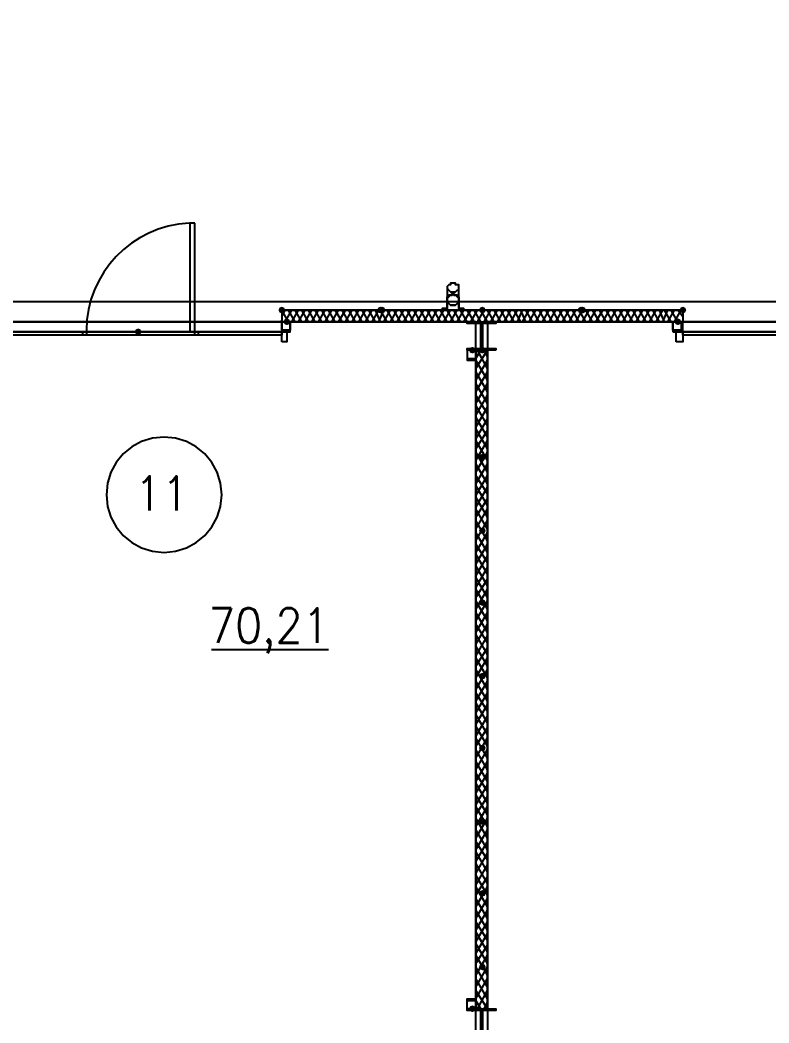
# Model space of a CAD drawing. Header units: millimetres. Extents: x 0 to 420, y 0 to 297.
# Drawn here: x 174.64 to 193.61, y 203.01 to 228.41 of the extents above; entities that cross this region are included whole.
import ezdxf

# ---------------------------------------------------------------- set-up
doc = ezdxf.new("R2010")
doc.units = ezdxf.units.MM
doc.layers.get('0').update_dxf_attribs({"linetype": 'CONTINUOUS'})
doc.styles.get("Standard").update_dxf_attribs({"font": 'STANDARD'})

msp = doc.modelspace()

# ---------------------------------------------------------------- hatches: boundary and pattern name
at = {"true_color": 0x0000fe}
for points in [[(181.356, 221.064667), (181.331129, 221.004871), (181.271333, 220.98), (181.211538, 221.004871), (181.186667, 221.064667), (181.211537, 221.124462), (181.271333, 221.149333), (181.331129, 221.124463)], [(183.853667, 221.064667), (183.828796, 221.004871), (183.769, 220.98), (183.709204, 221.004871), (183.684333, 221.064667), (183.709204, 221.124462), (183.769, 221.149333), (183.828796, 221.124463)], [(183.896, 221.064667), (183.871129, 221.004871), (183.811333, 220.98), (183.751538, 221.004871), (183.726667, 221.064667), (183.751537, 221.124462), (183.811333, 221.149333), (183.871129, 221.124463)], [(186.436, 221.064667), (186.411129, 221.004871), (186.351333, 220.98), (186.291538, 221.004871), (186.266667, 221.064667), (186.291537, 221.124462), (186.351333, 221.149333), (186.411129, 221.124463)], [(186.436, 221.064667), (186.411129, 221.004871), (186.351333, 220.98), (186.291538, 221.004871), (186.266667, 221.064667), (186.291537, 221.124462), (186.351333, 221.149333), (186.411129, 221.124463)], [(186.436, 221.064667), (186.411129, 221.004871), (186.351333, 220.98), (186.291538, 221.004871), (186.266667, 221.064667), (186.291537, 221.124462), (186.351333, 221.149333), (186.411129, 221.124463)], [(188.933667, 221.064667), (188.908796, 221.004871), (188.849, 220.98), (188.789204, 221.004871), (188.764333, 221.064667), (188.789204, 221.124462), (188.849, 221.149333), (188.908796, 221.124463)], [(188.976, 221.064667), (188.951129, 221.004871), (188.891333, 220.98), (188.831538, 221.004871), (188.806667, 221.064667), (188.831537, 221.124462), (188.891333, 221.149333), (188.951129, 221.124463)], [(191.516, 221.064667), (191.491129, 221.004871), (191.431333, 220.98), (191.371538, 221.004871), (191.346667, 221.064667), (191.371537, 221.124462), (191.431333, 221.149333), (191.491129, 221.124463)]]:
    msp.add_hatch(color=0, dxfattribs=at).paths.add_polyline_path(points, flags=0)
at = {"true_color": 0x000007}
h = msp.add_hatch(color=0, dxfattribs=at)
h.paths.add_polyline_path([(181.271333, 221.064667), (186.351333, 221.064667)], flags=0)
h.paths.add_polyline_path([(186.351333, 221.064667), (181.271333, 221.064667)], flags=0)
h = msp.add_hatch(color=0, dxfattribs=at)
h.paths.add_polyline_path([(186.351333, 221.064667), (191.431333, 221.064667)], flags=0)
h.paths.add_polyline_path([(191.431333, 221.064667), (186.351333, 221.064667)], flags=0)
for points in [[(181.483, 220.768333), (181.458129, 220.708537), (181.398333, 220.683667), (181.338538, 220.708537), (181.313667, 220.768333), (181.338537, 220.828129), (181.398333, 220.853), (181.458129, 220.828129)], [(191.389, 220.768333), (191.364129, 220.708537), (191.304333, 220.683667), (191.244538, 220.708537), (191.219667, 220.768333), (191.244537, 220.828129), (191.304333, 220.853), (191.364129, 220.828129)], [(177.715333, 220.514333), (177.690462, 220.454537), (177.630667, 220.429667), (177.570871, 220.454537), (177.546, 220.514333), (177.570871, 220.574129), (177.630667, 220.599), (177.690462, 220.574129)], [(177.715333, 220.514333), (177.690462, 220.454537), (177.630667, 220.429667), (177.570871, 220.454537), (177.546, 220.514333), (177.570871, 220.574129), (177.630667, 220.599), (177.690462, 220.574129)], [(186.182, 220.048667), (186.157129, 219.988871), (186.097333, 219.964), (186.037537, 219.988871), (186.012667, 220.048667), (186.037537, 220.108462), (186.097333, 220.133333), (186.157129, 220.108463)], [(186.436, 220.048667), (186.411129, 219.988871), (186.351333, 219.964), (186.291538, 219.988871), (186.266667, 220.048667), (186.291537, 220.108462), (186.351333, 220.133333), (186.411129, 220.108463)], [(186.436, 217.339333), (186.411129, 217.279538), (186.351333, 217.254667), (186.291538, 217.279538), (186.266667, 217.339333), (186.291537, 217.399129), (186.351333, 217.424), (186.411129, 217.399129)], [(186.436, 215.476667), (186.411129, 215.416871), (186.351333, 215.392), (186.291538, 215.416871), (186.266667, 215.476667), (186.291537, 215.536462), (186.351333, 215.561333), (186.411129, 215.536463)], [(186.436, 213.656333), (186.411129, 213.596537), (186.351333, 213.571667), (186.291538, 213.596537), (186.266667, 213.656333), (186.291537, 213.716129), (186.351333, 213.741), (186.411129, 213.716129)], [(186.436, 211.793667), (186.411129, 211.733871), (186.351333, 211.709), (186.291538, 211.733871), (186.266667, 211.793667), (186.291537, 211.853462), (186.351333, 211.878333), (186.411129, 211.853463)], [(186.436, 209.973333), (186.411129, 209.913537), (186.351333, 209.888667), (186.291538, 209.913537), (186.266667, 209.973333), (186.291537, 210.033129), (186.351333, 210.058), (186.411129, 210.033129)], [(186.436, 208.110667), (186.411129, 208.050871), (186.351333, 208.026), (186.291538, 208.050871), (186.266667, 208.110667), (186.291537, 208.170462), (186.351333, 208.195333), (186.411129, 208.170463)], [(186.436, 206.290333), (186.411129, 206.230537), (186.351333, 206.205667), (186.291538, 206.230537), (186.266667, 206.290333), (186.291537, 206.350129), (186.351333, 206.375), (186.411129, 206.350129)], [(186.436, 204.427667), (186.411129, 204.367871), (186.351333, 204.343), (186.291538, 204.367871), (186.266667, 204.427667), (186.291537, 204.487462), (186.351333, 204.512333), (186.411129, 204.487463)], [(186.182, 203.369333), (186.157129, 203.309537), (186.097333, 203.284667), (186.037537, 203.309537), (186.012667, 203.369333), (186.037537, 203.429129), (186.097333, 203.454), (186.157129, 203.429129)]]:
    msp.add_hatch(color=0, dxfattribs=at).paths.add_polyline_path(points, flags=0)

# ---------------------------------------------------------------- linework, layer by layer
at = {"color": 0, "true_color": 0x000007}
for points in [[(116.416667, 229.912333), (377.994333, 229.912333), (377.994333, 221.276333), (116.416667, 221.276333)], [(179.07, 223.266), (178.943, 223.266), (178.943, 220.514333), (179.07, 220.514333)], [(185.758667, 221.615), (185.758667, 221.657333), (185.758667, 221.699667), (185.716333, 221.699667), (185.674, 221.699667), (185.674, 221.742), (185.631667, 221.742), (185.589333, 221.742), (185.547, 221.742), (185.547, 221.699667), (185.504667, 221.699667), (185.462333, 221.657333), (185.462333, 221.615), (185.504667, 221.572667), (185.547, 221.530333), (185.589333, 221.530333), (185.631667, 221.530333), (185.674, 221.530333), (185.716333, 221.572667), (185.758667, 221.572667)], [(185.885667, 221.107), (185.758667, 221.107), (185.758667, 221.318667), (185.758667, 221.361), (185.758667, 221.403333), (185.716333, 221.403333), (185.716333, 221.445667), (185.674, 221.445667), (185.631667, 221.488), (185.589333, 221.488), (185.547, 221.445667), (185.504667, 221.445667), (185.504667, 221.403333), (185.462333, 221.403333), (185.462333, 221.361), (185.462333, 221.318667), (185.462333, 221.107), (185.335333, 221.107), (185.462333, 221.107), (185.462333, 221.318667), (185.462333, 221.361), (185.504667, 221.403333), (185.504667, 221.445667), (185.547, 221.445667), (185.589333, 221.445667), (185.589333, 221.488), (185.631667, 221.488), (185.631667, 221.445667), (185.674, 221.445667), (185.716333, 221.445667), (185.716333, 221.403333), (185.758667, 221.403333), (185.758667, 221.361), (185.758667, 221.318667), (185.758667, 221.107), (185.885667, 221.107), (185.758667, 221.107), (185.758667, 221.318667), (185.758667, 221.361), (185.758667, 221.403333), (185.716333, 221.403333), (185.716333, 221.445667), (185.674, 221.445667), (185.631667, 221.488), (185.589333, 221.488), (185.547, 221.445667), (185.504667, 221.445667), (185.504667, 221.403333), (185.462333, 221.403333), (185.462333, 221.361), (185.462333, 221.318667), (185.462333, 221.107), (185.335333, 221.107), (185.462333, 221.107), (185.462333, 221.318667), (185.462333, 221.361), (185.504667, 221.403333), (185.504667, 221.445667), (185.547, 221.445667), (185.589333, 221.445667), (185.589333, 221.488), (185.631667, 221.488), (185.631667, 221.445667), (185.674, 221.445667), (185.716333, 221.445667), (185.716333, 221.403333), (185.758667, 221.403333), (185.758667, 221.361), (185.758667, 221.318667), (185.758667, 221.107), (185.885667, 221.107), (185.758667, 221.107), (185.758667, 221.318667), (185.758667, 221.361), (185.758667, 221.403333), (185.716333, 221.403333), (185.716333, 221.445667), (185.674, 221.445667), (185.631667, 221.445667), (185.631667, 221.488), (185.589333, 221.488), (185.589333, 221.445667), (185.547, 221.445667), (185.504667, 221.445667), (185.504667, 221.403333), (185.462333, 221.361), (185.462333, 221.318667), (185.462333, 221.107), (185.335333, 221.107), (185.462333, 221.107), (185.462333, 221.318667), (185.462333, 221.361), (185.462333, 221.403333), (185.504667, 221.403333), (185.504667, 221.445667), (185.547, 221.445667), (185.589333, 221.488), (185.631667, 221.488), (185.674, 221.445667), (185.716333, 221.445667), (185.716333, 221.403333), (185.758667, 221.403333), (185.758667, 221.361), (185.758667, 221.318667), (185.758667, 221.107)], [(185.758667, 221.318667), (185.758667, 221.276333), (185.758667, 221.234), (185.716333, 221.234), (185.674, 221.191667), (185.631667, 221.191667), (185.589333, 221.191667), (185.547, 221.191667), (185.504667, 221.234), (185.462333, 221.276333), (185.462333, 221.318667), (185.462333, 221.361), (185.504667, 221.403333), (185.504667, 221.445667), (185.547, 221.445667), (185.589333, 221.445667), (185.589333, 221.488), (185.631667, 221.488), (185.631667, 221.445667), (185.674, 221.445667), (185.716333, 221.445667), (185.716333, 221.403333), (185.758667, 221.403333), (185.758667, 221.361), (185.758667, 221.318667), (185.758667, 221.361), (185.758667, 221.403333), (185.716333, 221.403333), (185.716333, 221.445667), (185.674, 221.445667), (185.631667, 221.445667), (185.631667, 221.488), (185.589333, 221.488), (185.589333, 221.445667), (185.547, 221.445667), (185.504667, 221.445667), (185.504667, 221.403333), (185.462333, 221.361), (185.462333, 221.318667), (185.462333, 221.276333), (185.504667, 221.234), (185.547, 221.191667), (185.589333, 221.191667), (185.631667, 221.191667), (185.674, 221.191667), (185.716333, 221.234), (185.758667, 221.234), (185.758667, 221.276333)], [(185.462333, 221.318667), (185.462333, 221.276333), (185.504667, 221.234), (185.547, 221.191667), (185.589333, 221.191667), (185.631667, 221.191667), (185.674, 221.191667), (185.716333, 221.234), (185.758667, 221.234), (185.758667, 221.276333), (185.758667, 221.318667), (185.758667, 221.361), (185.758667, 221.403333), (185.716333, 221.403333), (185.716333, 221.445667), (185.674, 221.445667), (185.631667, 221.445667), (185.631667, 221.488), (185.589333, 221.488), (185.589333, 221.445667), (185.547, 221.445667), (185.504667, 221.445667), (185.504667, 221.403333), (185.462333, 221.361)], [(104.309333, 103.589667), (390.101667, 103.589667), (390.101667, 221.276333), (104.309333, 221.276333)], [(181.271333, 221.064667), (186.351333, 221.064667)], [(186.351333, 221.064667), (181.271333, 221.064667)], [(181.271333, 221.064667), (186.351333, 221.064667)], [(181.271333, 221.064667), (186.351333, 221.064667)], [(186.351333, 221.064667), (191.431333, 221.064667)], [(191.431333, 221.064667), (186.351333, 221.064667)], [(191.431333, 221.064667), (186.351333, 221.064667)], [(191.431333, 221.064667), (186.351333, 221.064667)], [(169.079333, 186.266667), (186.182, 186.266667), (186.182, 220.768333), (169.079333, 220.768333)], [(181.271333, 220.514333), (181.483, 220.514333), (181.483, 220.768333), (181.271333, 220.768333)], [(181.271333, 220.556667), (181.271333, 220.768333), (181.483, 220.768333), (181.483, 220.556667)], [(186.69, 220.048667), (185.970333, 220.048667), (185.970333, 220.091), (186.309, 220.091), (186.309, 220.726), (185.970333, 220.726), (185.970333, 220.768333), (186.69, 220.768333), (186.69, 220.726), (186.351333, 220.726), (186.351333, 220.091), (186.69, 220.091)], [(203.581, 220.768333), (186.478333, 220.768333), (186.478333, 186.266667), (203.581, 186.266667)], [(191.177333, 220.514333), (191.431333, 220.514333), (191.431333, 220.768333), (191.177333, 220.768333)], [(191.177333, 220.556667), (191.177333, 220.768333), (191.389, 220.768333), (191.389, 220.556667)], [(174.032333, 220.514333), (181.271333, 220.514333), (181.271333, 220.429667), (174.032333, 220.429667)], [(176.233667, 220.514333), (176.318333, 220.514333), (176.318333, 220.429667), (176.233667, 220.429667)], [(179.07, 220.514333), (179.154667, 220.514333), (179.154667, 220.429667), (179.07, 220.429667)], [(181.271333, 220.260333), (181.271333, 220.514333), (181.398333, 220.514333), (181.398333, 220.260333)], [(191.262, 220.260333), (191.262, 220.514333), (191.431333, 220.514333), (191.431333, 220.260333)], [(191.431333, 220.514333), (198.670333, 220.514333), (198.670333, 220.429667), (191.431333, 220.429667)], [(186.182, 220.048667), (185.970333, 220.048667), (185.970333, 219.837), (186.182, 219.837), (186.182, 220.048667), (185.970333, 220.048667), (185.970333, 219.794667), (186.182, 219.794667)], [(186.478333, 203.369333), (186.478333, 220.048667), (186.182, 220.048667), (186.182, 203.369333)], [(186.182, 203.369333), (185.970333, 203.369333), (185.970333, 203.581), (186.182, 203.581), (186.182, 203.369333), (185.970333, 203.369333), (185.970333, 203.623333), (186.182, 203.623333)], [(186.69, 202.649667), (185.970333, 202.649667), (185.970333, 202.692), (186.309, 202.692), (186.309, 203.327), (185.970333, 203.327), (185.970333, 203.369333), (186.69, 203.369333), (186.69, 203.327), (186.351333, 203.327), (186.351333, 202.692), (186.69, 202.692)]]:
    msp.add_lwpolyline(points, close=True, dxfattribs=at)
for points in [[(178.920343, 223.262977), (178.651817, 223.237163), (178.391736, 223.186219), (178.141316, 223.111416), (177.901773, 223.014024), (177.674325, 222.895314), (177.460185, 222.756555), (177.260572, 222.599018), (177.0767, 222.423973), (176.909786, 222.23269), (176.761047, 222.026438), (176.631697, 221.806489), (176.522954, 221.574112), (176.436034, 221.330577), (176.372151, 221.077154), (176.332524, 220.815115), (176.318367, 220.545728)], [(185.462333, 221.615), (185.462333, 221.318667)], [(185.758667, 221.318667), (185.758667, 221.615)], [(181.271333, 221.064667), (186.351333, 221.064667), (181.271333, 221.064667), (186.351333, 221.064667)], [(181.271333, 220.895333), (181.356, 221.064667)], [(181.440667, 220.768333), (181.271333, 221.064667)], [(181.271333, 221.064667), (181.271333, 220.768333)], [(181.271333, 221.064667), (181.271333, 220.768333)], [(191.431333, 221.064667), (181.271333, 221.064667)], [(181.356, 220.768333), (181.525333, 221.064667)], [(181.61, 220.768333), (181.440667, 221.064667)], [(181.525333, 220.768333), (181.694667, 221.064667)], [(181.779333, 220.768333), (181.61, 221.064667)], [(181.694667, 220.768333), (181.864, 221.064667)], [(181.948667, 220.768333), (181.779333, 221.064667)], [(181.864, 220.768333), (182.033333, 221.064667)], [(182.118, 220.768333), (181.948667, 221.064667)], [(182.033333, 220.768333), (182.202667, 221.064667)], [(182.287333, 220.768333), (182.118, 221.064667)], [(182.202667, 220.768333), (182.372, 221.064667)], [(182.456667, 220.768333), (182.287333, 221.064667)], [(182.372, 220.768333), (182.541333, 221.064667)], [(182.626, 220.768333), (182.456667, 221.064667)], [(182.541333, 220.768333), (182.710667, 221.064667)], [(182.795333, 220.768333), (182.626, 221.064667)], [(182.710667, 220.768333), (182.88, 221.064667)], [(182.964667, 220.768333), (182.795333, 221.064667)], [(182.88, 220.768333), (183.049333, 221.064667)], [(183.134, 220.768333), (182.964667, 221.064667)], [(183.049333, 220.768333), (183.218667, 221.064667)], [(183.303333, 220.768333), (183.134, 221.064667)], [(183.218667, 220.768333), (183.388, 221.064667)], [(183.472667, 220.768333), (183.303333, 221.064667)], [(183.388, 220.768333), (183.557333, 221.064667)], [(183.642, 220.768333), (183.472667, 221.064667)], [(183.557333, 220.768333), (183.726667, 221.064667)], [(183.769, 220.768333), (183.642, 221.064667)], [(183.726667, 220.768333), (183.853667, 221.064667)], [(183.938333, 220.768333), (183.769, 221.064667)], [(183.853667, 220.768333), (184.023, 221.064667)], [(184.107667, 220.768333), (183.938333, 221.064667)], [(184.023, 220.768333), (184.192333, 221.064667)], [(184.277, 220.768333), (184.107667, 221.064667)], [(184.192333, 220.768333), (184.361667, 221.064667)], [(184.446333, 220.768333), (184.277, 221.064667)], [(184.361667, 220.768333), (184.531, 221.064667)], [(184.615667, 220.768333), (184.446333, 221.064667)], [(184.531, 220.768333), (184.700333, 221.064667)], [(184.785, 220.768333), (184.615667, 221.064667)], [(184.700333, 220.768333), (184.869667, 221.064667)], [(184.954333, 220.768333), (184.785, 221.064667)], [(184.869667, 220.768333), (185.039, 221.064667)], [(185.123667, 220.768333), (184.954333, 221.064667)], [(185.039, 220.768333), (185.208333, 221.064667)], [(185.293, 220.768333), (185.123667, 221.064667)], [(185.208333, 220.768333), (185.377667, 221.064667)], [(185.462333, 220.768333), (185.293, 221.064667)], [(185.377667, 220.768333), (185.547, 221.064667)], [(185.631667, 220.768333), (185.462333, 221.064667)], [(185.547, 220.768333), (185.716333, 221.064667)], [(185.801, 220.768333), (185.631667, 221.064667)], [(185.716333, 220.768333), (185.885667, 221.064667)], [(185.970333, 220.768333), (185.801, 221.064667)], [(185.885667, 220.768333), (186.055, 221.064667)], [(186.139667, 220.768333), (185.970333, 221.064667)], [(186.055, 220.768333), (186.224333, 221.064667)], [(186.309, 220.768333), (186.139667, 221.064667)], [(186.224333, 220.768333), (186.393667, 221.064667)], [(186.478333, 220.768333), (186.309, 221.064667)], [(191.431333, 221.064667), (186.351333, 221.064667), (191.431333, 221.064667), (186.351333, 221.064667)], [(186.393667, 220.768333), (186.563, 221.064667)], [(186.647667, 220.768333), (186.478333, 221.064667)], [(186.563, 220.768333), (186.732333, 221.064667)], [(186.817, 220.768333), (186.647667, 221.064667)], [(186.732333, 220.768333), (186.901667, 221.064667)], [(186.986333, 220.768333), (186.817, 221.064667)], [(186.901667, 220.768333), (187.071, 221.064667)], [(187.155667, 220.768333), (186.986333, 221.064667)], [(187.071, 220.768333), (187.240333, 221.064667)], [(187.325, 220.768333), (187.155667, 221.064667)], [(187.240333, 220.768333), (187.367333, 221.064667)], [(187.452, 220.768333), (187.325, 221.064667)], [(187.367333, 220.768333), (187.536667, 221.064667)], [(187.621333, 220.768333), (187.452, 221.064667)], [(187.536667, 220.768333), (187.706, 221.064667)], [(187.790667, 220.768333), (187.621333, 221.064667)], [(187.706, 220.768333), (187.875333, 221.064667)], [(187.96, 220.768333), (187.790667, 221.064667)], [(187.875333, 220.768333), (188.044667, 221.064667)], [(188.129333, 220.768333), (187.96, 221.064667)], [(188.044667, 220.768333), (188.214, 221.064667)], [(188.298667, 220.768333), (188.129333, 221.064667)], [(188.214, 220.768333), (188.383333, 221.064667)], [(188.468, 220.768333), (188.298667, 221.064667)], [(188.383333, 220.768333), (188.552667, 221.064667)], [(188.637333, 220.768333), (188.468, 221.064667)], [(188.552667, 220.768333), (188.722, 221.064667)], [(188.806667, 220.768333), (188.637333, 221.064667)], [(188.722, 220.768333), (188.891333, 221.064667)], [(188.976, 220.768333), (188.806667, 221.064667)], [(188.891333, 220.768333), (189.060667, 221.064667)], [(189.145333, 220.768333), (188.976, 221.064667)], [(189.060667, 220.768333), (189.23, 221.064667)], [(189.314667, 220.768333), (189.145333, 221.064667)], [(189.23, 220.768333), (189.399333, 221.064667)], [(189.484, 220.768333), (189.314667, 221.064667)], [(189.399333, 220.768333), (189.568667, 221.064667)], [(189.653333, 220.768333), (189.484, 221.064667)], [(189.568667, 220.768333), (189.738, 221.064667)], [(189.822667, 220.768333), (189.653333, 221.064667)], [(189.738, 220.768333), (189.907333, 221.064667)], [(189.992, 220.768333), (189.822667, 221.064667)], [(189.907333, 220.768333), (190.076667, 221.064667)], [(190.161333, 220.768333), (189.992, 221.064667)], [(190.076667, 220.768333), (190.246, 221.064667)], [(190.330667, 220.768333), (190.161333, 221.064667)], [(190.246, 220.768333), (190.415333, 221.064667)], [(190.5, 220.768333), (190.330667, 221.064667)], [(190.415333, 220.768333), (190.584667, 221.064667)], [(190.669333, 220.768333), (190.5, 221.064667)], [(190.584667, 220.768333), (190.754, 221.064667)], [(190.838667, 220.768333), (190.669333, 221.064667)], [(190.754, 220.768333), (190.923333, 221.064667)], [(190.965667, 220.768333), (190.838667, 221.064667)], [(190.923333, 220.768333), (191.050333, 221.064667)], [(191.135, 220.768333), (190.965667, 221.064667)], [(191.050333, 220.768333), (191.219667, 221.064667)], [(191.304333, 220.768333), (191.135, 221.064667)], [(191.219667, 220.768333), (191.389, 221.064667)], [(191.431333, 220.895333), (191.304333, 221.064667)], [(191.431333, 221.064667), (191.431333, 220.768333)], [(191.431333, 221.064667), (191.431333, 220.768333)], [(174.032333, 220.641333), (174.032333, 220.768333), (177.630667, 220.768333)], [(177.630667, 220.768333), (181.271333, 220.768333), (181.271333, 220.641333)], [(181.271333, 220.768333), (181.271333, 220.810667)], [(181.398333, 220.768333), (191.262, 220.768333)], [(185.970333, 220.726), (185.970333, 220.768333)], [(186.182, 220.726), (186.182, 220.768333)], [(186.351333, 220.048667), (186.351333, 220.768333)], [(186.520667, 220.726), (186.520667, 220.768333)], [(186.69, 220.726), (186.69, 220.768333)], [(191.389, 220.768333), (191.431333, 220.768333)], [(191.431333, 220.641333), (191.431333, 220.768333), (195.029667, 220.768333)], [(177.630667, 220.514333), (174.032333, 220.514333), (174.032333, 220.641333)], [(181.271333, 220.641333), (181.271333, 220.514333), (177.630667, 220.514333)], [(181.398333, 220.514333), (181.398333, 220.556667)], [(191.304333, 220.514333), (191.304333, 220.556667)], [(195.029667, 220.514333), (191.431333, 220.514333), (191.431333, 220.641333)], [(185.970333, 220.048667), (185.970333, 220.091)], [(186.182, 220.048667), (186.182, 220.091)], [(186.182, 219.837), (186.309, 220.048667)], [(186.182, 219.583), (186.478333, 220.048667)], [(186.478333, 219.583), (186.224333, 220.048667)], [(186.478333, 219.879333), (186.393667, 220.048667)], [(186.520667, 220.048667), (186.520667, 220.091)], [(186.69, 220.048667), (186.69, 220.091)], [(186.097333, 219.837), (186.097333, 219.794667)], [(186.182, 219.286667), (186.478333, 219.794667)], [(186.478333, 219.286667), (186.182, 219.794667)], [(186.182, 218.990333), (186.478333, 219.498333)], [(186.478333, 218.990333), (186.182, 219.498333)], [(186.182, 218.694), (186.478333, 219.202)], [(186.478333, 218.694), (186.182, 219.202)], [(186.182, 218.397667), (186.478333, 218.905667)], [(186.478333, 218.44), (186.182, 218.905667)], [(186.478333, 218.143667), (186.182, 218.651667)], [(186.182, 218.101333), (186.478333, 218.609333)], [(186.478333, 217.847333), (186.182, 218.355333)], [(186.182, 217.805), (186.478333, 218.313)], [(186.478333, 217.551), (186.182, 218.059)], [(186.182, 217.551), (186.478333, 218.016667)], [(179.747333, 216.386833), (179.717661, 216.681177), (179.632561, 216.955329), (179.497905, 217.203416), (179.319566, 217.419566), (179.103416, 217.597905), (178.855329, 217.732561), (178.581177, 217.817661), (178.286833, 217.847333), (177.99249, 217.817661), (177.718338, 217.732561), (177.470251, 217.597905), (177.254101, 217.419566), (177.075762, 217.203416), (176.941106, 216.955329), (176.856005, 216.681177), (176.826333, 216.386833)], [(186.182, 217.254667), (186.478333, 217.762667)], [(186.478333, 217.254667), (186.182, 217.762667)], [(186.182, 216.958333), (186.478333, 217.466333)], [(186.478333, 216.958333), (186.182, 217.466333)], [(186.182, 216.662), (186.478333, 217.17)], [(186.478333, 216.662), (186.182, 217.17)], [(186.182, 216.365667), (186.478333, 216.873667)], [(186.478333, 216.408), (186.182, 216.873667)], [(186.478333, 216.111667), (186.182, 216.619667)], [(186.182, 216.069333), (186.478333, 216.577333)], [(176.826333, 216.386833), (176.856005, 216.09249), (176.941106, 215.818338), (177.075762, 215.570251), (177.254101, 215.354101), (177.470251, 215.175762), (177.718338, 215.041106), (177.99249, 214.956005), (178.286833, 214.926333), (178.581177, 214.956005), (178.855329, 215.041106), (179.103416, 215.175762), (179.319566, 215.354101), (179.497905, 215.570251), (179.632561, 215.818338), (179.717661, 216.09249), (179.747333, 216.386833)], [(186.478333, 215.815333), (186.182, 216.323333)], [(186.182, 215.815333), (186.478333, 216.281)], [(186.182, 215.519), (186.478333, 216.027)], [(186.478333, 215.519), (186.182, 216.027)], [(186.182, 215.222667), (186.478333, 215.730667)], [(186.478333, 215.222667), (186.182, 215.730667)], [(186.182, 214.926333), (186.478333, 215.434333)], [(186.478333, 214.926333), (186.182, 215.434333)], [(186.182, 214.63), (186.478333, 215.138)], [(186.478333, 214.672333), (186.182, 215.138)], [(186.478333, 214.376), (186.182, 214.884)], [(186.182, 214.333667), (186.478333, 214.841667)], [(186.478333, 214.079667), (186.182, 214.587667)], [(186.182, 214.037333), (186.478333, 214.545333)], [(186.478333, 213.783333), (186.182, 214.291333)], [(186.182, 213.783333), (186.478333, 214.249)], [(186.182, 213.487), (186.478333, 213.995)], [(186.478333, 213.487), (186.182, 213.995)], [(186.182, 213.190667), (186.478333, 213.698667)], [(186.478333, 213.190667), (186.182, 213.698667)], [(186.182, 212.894333), (186.478333, 213.402333)], [(186.478333, 212.894333), (186.182, 213.402333)], [(186.182, 212.598), (186.478333, 213.106)], [(186.478333, 212.640333), (186.182, 213.106)], [(186.478333, 212.344), (186.182, 212.852)], [(186.182, 212.301667), (186.478333, 212.809667)], [(179.493333, 212.471), (182.456667, 212.471)], [(186.478333, 212.047667), (186.182, 212.555667)], [(186.182, 212.047667), (186.478333, 212.513333)], [(186.182, 211.751333), (186.478333, 212.259333)], [(186.478333, 211.751333), (186.182, 212.259333)], [(186.182, 211.455), (186.478333, 211.963)], [(186.478333, 211.455), (186.182, 211.963)], [(186.182, 211.158667), (186.478333, 211.666667)], [(186.478333, 211.158667), (186.182, 211.666667)], [(186.182, 210.862333), (186.478333, 211.370333)], [(186.478333, 210.904667), (186.182, 211.370333)], [(186.478333, 210.608333), (186.182, 211.116333)], [(186.182, 210.566), (186.478333, 211.074)], [(186.478333, 210.312), (186.182, 210.82)], [(186.182, 210.269667), (186.478333, 210.777667)], [(186.478333, 210.015667), (186.182, 210.523667)], [(186.182, 210.015667), (186.478333, 210.481333)], [(186.182, 209.719333), (186.478333, 210.227333)], [(186.478333, 209.719333), (186.182, 210.227333)], [(186.182, 209.423), (186.478333, 209.931)], [(186.478333, 209.423), (186.182, 209.931)], [(186.182, 209.126667), (186.478333, 209.634667)], [(186.478333, 209.126667), (186.182, 209.634667)], [(186.182, 208.830333), (186.478333, 209.338333)], [(186.478333, 208.872667), (186.182, 209.338333)], [(186.478333, 208.576333), (186.182, 209.084333)], [(186.182, 208.534), (186.478333, 209.042)], [(186.478333, 208.28), (186.182, 208.788)], [(186.182, 208.28), (186.478333, 208.745667)], [(186.182, 207.983667), (186.478333, 208.491667)], [(186.478333, 207.983667), (186.182, 208.491667)], [(186.182, 207.687333), (186.478333, 208.195333)], [(186.478333, 207.687333), (186.182, 208.195333)], [(186.182, 207.391), (186.478333, 207.899)], [(186.478333, 207.391), (186.182, 207.899)], [(186.182, 207.094667), (186.478333, 207.602667)], [(186.478333, 207.137), (186.182, 207.602667)], [(186.478333, 206.840667), (186.182, 207.348667)], [(186.182, 206.798333), (186.478333, 207.306333)], [(186.478333, 206.544333), (186.182, 207.052333)], [(186.182, 206.502), (186.478333, 207.01)], [(186.478333, 206.248), (186.182, 206.756)], [(186.182, 206.248), (186.478333, 206.713667)], [(186.182, 205.951667), (186.478333, 206.459667)], [(186.478333, 205.951667), (186.182, 206.459667)], [(186.182, 205.655333), (186.478333, 206.163333)], [(186.478333, 205.655333), (186.182, 206.163333)], [(186.182, 205.359), (186.478333, 205.867)], [(186.478333, 205.359), (186.182, 205.867)], [(186.182, 205.062667), (186.478333, 205.570667)], [(186.478333, 205.105), (186.182, 205.570667)], [(186.478333, 204.808667), (186.182, 205.316667)], [(186.182, 204.766333), (186.478333, 205.274333)], [(186.478333, 204.512333), (186.182, 205.020333)], [(186.182, 204.512333), (186.478333, 204.978)], [(186.182, 204.216), (186.478333, 204.724)], [(186.478333, 204.216), (186.182, 204.724)], [(186.182, 203.919667), (186.478333, 204.427667)], [(186.478333, 203.919667), (186.182, 204.427667)], [(186.182, 203.623333), (186.478333, 204.131333)], [(186.478333, 203.623333), (186.182, 204.131333)], [(186.478333, 203.369333), (186.182, 203.835)], [(186.224333, 203.369333), (186.478333, 203.835)], [(186.097333, 203.581), (186.097333, 203.623333)], [(186.309, 203.369333), (186.182, 203.581)], [(186.393667, 203.369333), (186.478333, 203.538667)], [(185.970333, 203.327), (185.970333, 203.369333)], [(186.182, 203.327), (186.182, 203.369333)], [(186.351333, 202.649667), (186.351333, 203.369333)], [(186.520667, 203.327), (186.520667, 203.369333)], [(186.69, 203.327), (186.69, 203.369333)]]:
    msp.add_lwpolyline(points, dxfattribs=at)

# ---------------------------------------------------------------- texts
at = {"color": 0, "true_color": 0x000007, "char_height": 0.872032, "attachment_point": 1}
for s, insert, width in [('11', (177.545993, 216.8567), 0.67824709), ('70,21', (179.40867, 213.512365), 2.56764984)]:
    msp.add_mtext(s, dxfattribs=dict(at, insert=insert, width=width))

doc.saveas('drawing.dxf')
